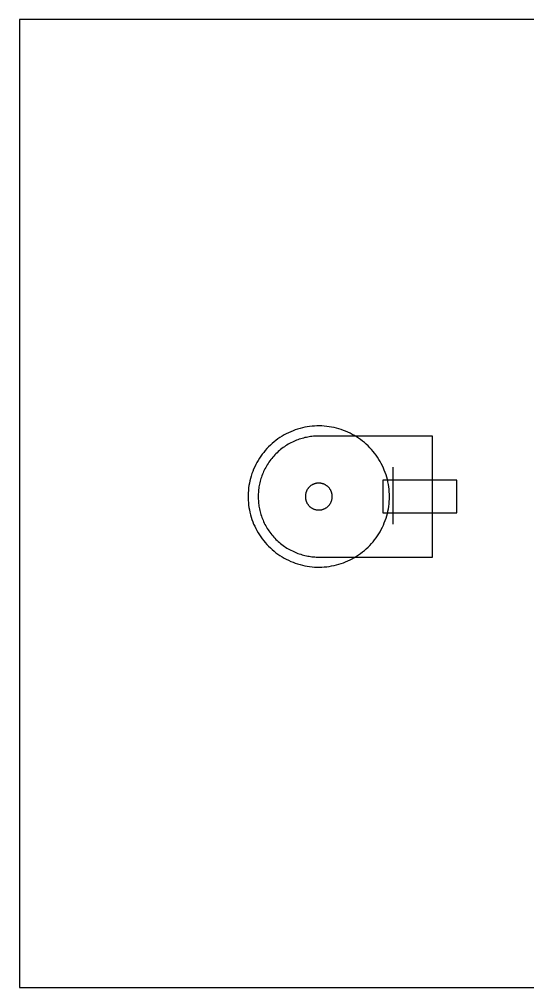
# Model space of a CAD drawing. Header units: millimetres. Extents: x -67 to 591, y -68 to 76.
# Drawn here: x -66.9 to 8.6, y -67.6 to 76.4 of the extents above; entities that cross this region are included whole.
import ezdxf

# ---------------------------------------------------------------- set-up
doc = ezdxf.new("R2010")
doc.units = ezdxf.units.MM
doc.header["$MEASUREMENT"] = 0
doc.layers.add('DEFAULT', color=7, linetype='Continuous')
doc.layers.add('PLEXI4MM', color=7, linetype='Continuous')

msp = doc.modelspace()

# ---------------------------------------------------------------- linework, layer by layer
at = {"layer": 'DEFAULT'}
msp.add_lwpolyline([(-66.92, -67.65), (128.08, -67.65), (128.08, 76.35), (-66.92, 76.35), (-66.92, -67.65)], dxfattribs=at)
at = {"layer": 'PLEXI4MM'}
for points in [[(-11.92, 5.39), (-11.93, 5.75), (-11.95, 6.11), (-11.98, 6.48), (-12.02, 6.84), (-12.08, 7.2), (-12.15, 7.56), (-12.23, 7.91), (-12.33, 8.26), (-12.43, 8.61), (-12.55, 8.96), (-12.68, 9.3), (-12.82, 9.63), (-12.97, 9.96), (-13.14, 10.29), (-13.31, 10.61), (-13.5, 10.92), (-13.7, 11.23), (-13.91, 11.53), (-14.13, 11.82), (-14.35, 12.1), (-14.59, 12.38), (-14.84, 12.65), (-15.1, 12.91), (-15.36, 13.16), (-15.64, 13.4), (-15.92, 13.63), (-16.21, 13.85), (-16.5, 14.06), (-16.81, 14.26), (-17.12, 14.45), (-17.44, 14.63), (-17.76, 14.79), (-18.09, 14.95), (-18.43, 15.09), (-18.77, 15.23), (-19.11, 15.35), (-19.46, 15.46), (-19.81, 15.55), (-20.16, 15.64), (-20.52, 15.71), (-20.88, 15.77), (-21.24, 15.82), (-21.6, 15.85), (-21.97, 15.88), (-22.33, 15.88), (-22.7, 15.88), (-23.06, 15.87), (-23.42, 15.84), (-23.79, 15.8), (-24.15, 15.74), (-24.51, 15.68), (-24.86, 15.6), (-25.21, 15.51), (-25.56, 15.4), (-25.91, 15.29), (-26.25, 15.16), (-26.59, 15.02), (-26.92, 14.87), (-27.25, 14.71), (-27.57, 14.54), (-27.88, 14.35), (-28.19, 14.16), (-28.49, 13.95), (-28.78, 13.74), (-29.07, 13.51), (-29.35, 13.28), (-29.62, 13.03), (-29.88, 12.78), (-30.13, 12.51), (-30.37, 12.24), (-30.61, 11.96), (-30.83, 11.67), (-31.04, 11.38), (-31.25, 11.08), (-31.44, 10.77), (-31.62, 10.45), (-31.79, 10.13), (-31.95, 9.8), (-32.1, 9.47), (-32.23, 9.13), (-32.36, 8.79), (-32.47, 8.44), (-32.57, 8.09), (-32.66, 7.73), (-32.73, 7.38), (-32.8, 7.02), (-32.85, 6.66), (-32.88, 6.3), (-32.91, 5.93), (-32.92, 5.57), (-32.92, 5.2), (-32.91, 4.84), (-32.88, 4.47), (-32.85, 4.11), (-32.8, 3.75), (-32.73, 3.39), (-32.66, 3.04), (-32.57, 2.68), (-32.47, 2.33), (-32.36, 1.98), (-32.23, 1.64), (-32.1, 1.3), (-31.95, 0.97), (-31.79, 0.64), (-31.62, 0.32), (-31.44, 0), (-31.25, -0.31), (-31.04, -0.61), (-30.83, -0.9), (-30.61, -1.19), (-30.37, -1.47), (-30.13, -1.74), (-29.88, -2.01), (-29.62, -2.26), (-29.35, -2.51), (-29.07, -2.74), (-28.78, -2.97), (-28.49, -3.18), (-28.19, -3.39), (-27.88, -3.58), (-27.57, -3.77), (-27.25, -3.94), (-26.92, -4.1), (-26.59, -4.25), (-26.25, -4.39), (-25.91, -4.52), (-25.56, -4.63), (-25.21, -4.74), (-24.86, -4.83), (-24.51, -4.91), (-24.15, -4.97), (-23.79, -5.03), (-23.42, -5.07), (-23.06, -5.1), (-22.7, -5.11), (-22.33, -5.11), (-21.97, -5.11), (-21.6, -5.08), (-21.24, -5.05), (-20.88, -5), (-20.52, -4.94), (-20.16, -4.87), (-19.81, -4.78), (-19.46, -4.69), (-19.11, -4.58), (-18.77, -4.46), (-18.43, -4.32), (-18.09, -4.18), (-17.76, -4.02), (-17.44, -3.86), (-17.12, -3.68), (-16.81, -3.49), (-16.5, -3.29), (-16.21, -3.08), (-15.92, -2.86), (-15.64, -2.63), (-15.36, -2.39), (-15.1, -2.14), (-14.84, -1.88), (-14.59, -1.61), (-14.35, -1.33), (-14.13, -1.05), (-13.91, -0.76), (-13.7, -0.46), (-13.5, -0.15), (-13.31, 0.16), (-13.14, 0.48), (-12.97, 0.81), (-12.82, 1.14), (-12.68, 1.47), (-12.55, 1.81), (-12.43, 2.16), (-12.33, 2.51), (-12.23, 2.86), (-12.15, 3.21), (-12.08, 3.57), (-12.02, 3.93), (-11.98, 4.29), (-11.95, 4.66), (-11.93, 5.02), (-11.92, 5.39)], [(-22.42, 14.39), (-22.62, 14.38), (-22.82, 14.38), (-23.03, 14.36), (-23.23, 14.35), (-23.44, 14.33), (-23.64, 14.3), (-23.85, 14.27), (-24.06, 14.23), (-24.27, 14.19), (-24.48, 14.15), (-24.69, 14.09), (-24.9, 14.04), (-25.11, 13.97), (-25.32, 13.91), (-25.53, 13.83), (-25.74, 13.75), (-25.94, 13.67), (-26.15, 13.58), (-26.35, 13.48), (-26.56, 13.38), (-26.76, 13.27), (-26.96, 13.16), (-27.15, 13.04), (-27.35, 12.92), (-27.54, 12.79), (-27.73, 12.66), (-27.91, 12.52), (-28.1, 12.37), (-28.27, 12.22), (-28.45, 12.07), (-28.62, 11.91), (-28.79, 11.75), (-28.95, 11.58), (-29.11, 11.41), (-29.26, 11.24), (-29.41, 11.06), (-29.55, 10.88), (-29.69, 10.69), (-29.83, 10.5), (-29.96, 10.31), (-30.08, 10.12), (-30.2, 9.92), (-30.31, 9.72), (-30.42, 9.52), (-30.52, 9.32), (-30.62, 9.11), (-30.71, 8.91), (-30.79, 8.7), (-30.87, 8.49), (-30.94, 8.28), (-31.01, 8.07), (-31.08, 7.86), (-31.13, 7.65), (-31.18, 7.44), (-31.23, 7.23), (-31.27, 7.02), (-31.31, 6.81), (-31.34, 6.61), (-31.37, 6.4), (-31.39, 6.19), (-31.4, 5.99), (-31.41, 5.79), (-31.42, 5.58), (-31.42, 5.39), (-31.42, 5.19), (-31.41, 4.98), (-31.4, 4.78), (-31.39, 4.58), (-31.37, 4.37), (-31.34, 4.16), (-31.31, 3.96), (-31.27, 3.75), (-31.23, 3.54), (-31.18, 3.33), (-31.13, 3.12), (-31.08, 2.91), (-31.01, 2.7), (-30.94, 2.49), (-30.87, 2.28), (-30.79, 2.07), (-30.71, 1.86), (-30.62, 1.66), (-30.52, 1.45), (-30.42, 1.25), (-30.31, 1.05), (-30.2, 0.85), (-30.08, 0.65), (-29.96, 0.46), (-29.83, 0.27), (-29.69, 0.08), (-29.55, -0.11), (-29.41, -0.29), (-29.26, -0.47), (-29.11, -0.64), (-28.95, -0.81), (-28.79, -0.98), (-28.62, -1.14), (-28.45, -1.3), (-28.27, -1.45), (-28.1, -1.6), (-27.91, -1.75), (-27.73, -1.89), (-27.54, -2.02), (-27.35, -2.15), (-27.15, -2.27), (-26.96, -2.39), (-26.76, -2.5), (-26.56, -2.61), (-26.35, -2.71), (-26.15, -2.81), (-25.94, -2.9), (-25.74, -2.98), (-25.53, -3.06), (-25.32, -3.14), (-25.11, -3.2), (-24.9, -3.27), (-24.69, -3.32), (-24.48, -3.38), (-24.27, -3.42), (-24.06, -3.46), (-23.85, -3.5), (-23.64, -3.53), (-23.44, -3.56), (-23.23, -3.58), (-23.03, -3.59), (-22.82, -3.61), (-22.62, -3.61), (-22.42, -3.61)], [(-22.42, -3.61), (-5.51, -3.61), (-5.51, 14.39), (-22.42, 14.39)], [(-11.43, 9.75), (-11.43, 1.3)], [(-20.42, 5.39), (-20.42, 5.45), (-20.43, 5.52), (-20.43, 5.59), (-20.44, 5.66), (-20.45, 5.73), (-20.47, 5.8), (-20.48, 5.87), (-20.5, 5.93), (-20.52, 6), (-20.54, 6.07), (-20.57, 6.13), (-20.59, 6.19), (-20.62, 6.26), (-20.65, 6.32), (-20.69, 6.38), (-20.72, 6.44), (-20.76, 6.5), (-20.8, 6.55), (-20.84, 6.61), (-20.89, 6.66), (-20.93, 6.72), (-20.98, 6.77), (-21.03, 6.82), (-21.08, 6.87), (-21.13, 6.91), (-21.18, 6.95), (-21.24, 7), (-21.3, 7.04), (-21.35, 7.08), (-21.41, 7.11), (-21.47, 7.15), (-21.54, 7.18), (-21.6, 7.21), (-21.66, 7.23), (-21.73, 7.26), (-21.79, 7.28), (-21.86, 7.3), (-21.93, 7.32), (-21.99, 7.34), (-22.06, 7.35), (-22.13, 7.36), (-22.2, 7.37), (-22.27, 7.38), (-22.34, 7.38), (-22.41, 7.38), (-22.48, 7.38), (-22.54, 7.38), (-22.61, 7.38), (-22.68, 7.37), (-22.75, 7.36), (-22.82, 7.35), (-22.89, 7.33), (-22.95, 7.31), (-23.02, 7.29), (-23.09, 7.27), (-23.15, 7.25), (-23.22, 7.22), (-23.28, 7.19), (-23.34, 7.16), (-23.4, 7.13), (-23.46, 7.09), (-23.52, 7.06), (-23.58, 7.02), (-23.63, 6.98), (-23.69, 6.93), (-23.74, 6.89), (-23.79, 6.84), (-23.84, 6.79), (-23.89, 6.74), (-23.94, 6.69), (-23.98, 6.64), (-24.02, 6.58), (-24.07, 6.53), (-24.1, 6.47), (-24.14, 6.41), (-24.18, 6.35), (-24.21, 6.29), (-24.24, 6.23), (-24.27, 6.16), (-24.29, 6.1), (-24.32, 6.03), (-24.34, 5.97), (-24.36, 5.9), (-24.37, 5.83), (-24.39, 5.76), (-24.4, 5.7), (-24.41, 5.63), (-24.42, 5.56), (-24.42, 5.49), (-24.42, 5.42), (-24.42, 5.35), (-24.42, 5.28), (-24.42, 5.21), (-24.41, 5.14), (-24.4, 5.07), (-24.39, 5.01), (-24.37, 4.94), (-24.36, 4.87), (-24.34, 4.8), (-24.32, 4.74), (-24.29, 4.67), (-24.27, 4.61), (-24.24, 4.54), (-24.21, 4.48), (-24.18, 4.42), (-24.14, 4.36), (-24.1, 4.3), (-24.07, 4.24), (-24.02, 4.19), (-23.98, 4.13), (-23.94, 4.08), (-23.89, 4.03), (-23.84, 3.98), (-23.79, 3.93), (-23.74, 3.88), (-23.69, 3.84), (-23.63, 3.79), (-23.58, 3.75), (-23.52, 3.71), (-23.46, 3.68), (-23.4, 3.64), (-23.34, 3.61), (-23.28, 3.58), (-23.22, 3.55), (-23.15, 3.52), (-23.09, 3.5), (-23.02, 3.48), (-22.95, 3.46), (-22.89, 3.44), (-22.82, 3.42), (-22.75, 3.41), (-22.68, 3.4), (-22.61, 3.39), (-22.54, 3.39), (-22.48, 3.39), (-22.41, 3.39), (-22.34, 3.39), (-22.27, 3.39), (-22.2, 3.4), (-22.13, 3.41), (-22.06, 3.42), (-21.99, 3.43), (-21.93, 3.45), (-21.86, 3.47), (-21.79, 3.49), (-21.73, 3.51), (-21.66, 3.54), (-21.6, 3.56), (-21.54, 3.59), (-21.47, 3.62), (-21.41, 3.66), (-21.35, 3.69), (-21.3, 3.73), (-21.24, 3.77), (-21.18, 3.82), (-21.13, 3.86), (-21.08, 3.9), (-21.03, 3.95), (-20.98, 4), (-20.93, 4.05), (-20.89, 4.11), (-20.84, 4.16), (-20.8, 4.22), (-20.76, 4.27), (-20.72, 4.33), (-20.69, 4.39), (-20.65, 4.45), (-20.62, 4.51), (-20.59, 4.58), (-20.57, 4.64), (-20.54, 4.7), (-20.52, 4.77), (-20.5, 4.84), (-20.48, 4.9), (-20.47, 4.97), (-20.45, 5.04), (-20.44, 5.11), (-20.43, 5.18), (-20.43, 5.25), (-20.42, 5.32), (-20.42, 5.39)], [(-12.92, 7.84), (-12.92, 2.94), (-1.92, 2.94), (-1.92, 7.84), (-12.92, 7.84)]]:
    msp.add_lwpolyline(points, dxfattribs=at)

doc.saveas('drawing.dxf')
